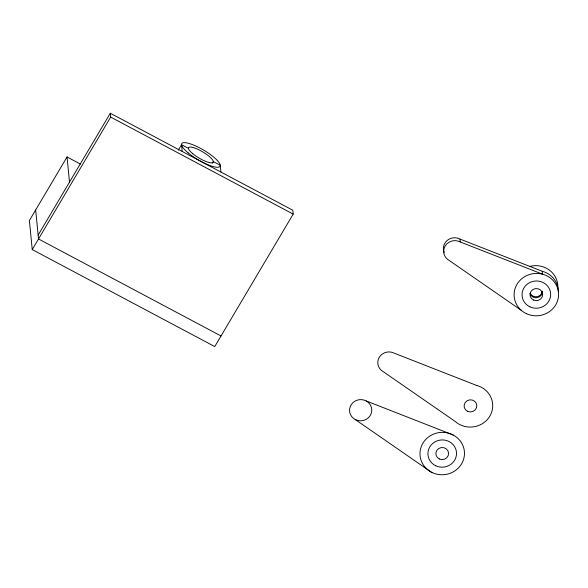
<?xml version="1.0" encoding="UTF-8"?>
<svg xmlns="http://www.w3.org/2000/svg" width="588" height="588" viewBox="0 0 588 588"><rect width="100%" height="100%" fill="white"/><g stroke="black" fill="none" stroke-linecap="round" stroke-linejoin="round"><path stroke-width="0.88" d="M80.475 164.096L67.047 156.959L29.4 220.544L32.244 249.569L214.745 346.575L293.177 214.106L292.795 210.239L110.301 113.234L38.139 235.104M32.244 249.569L110.676 117.1L110.301 113.234M178.274 150.168L181.53 144.67L188.439 148.345M212.43 163.089L213.326 161.575L220.243 165.25L220.904 172.027M444.234 252.531A11.135 10.599 -5.6 0 1 447.108 240.477A11.135 10.599 -5.6 0 1 459.985 239.066L542.21 271.259A22.263 21.197 -5.6 0 1 558.313 291.707M521.144 310.221L449.283 260.513A11.135 10.599 -5.6 0 1 445.101 246.1A11.135 10.599 -5.6 0 1 460.264 241.969L542.496 274.162L542.21 271.259M366.148 400.928L453.208 435.017M110.676 117.1L293.177 214.106M221.022 335.976L38.521 238.971L35.677 209.945M355.167 419.472L431.247 472.105M459.985 239.066L460.264 241.969M181.53 144.67L182.192 151.447M67.047 156.959L69.516 182.118M529.663 266.467A22.263 21.197 -5.6 0 1 557.755 288.517M542.305 291.2A6.358 6.056 -5.6 0 1 530.141 293.206M542.408 291.303A6.358 6.056 -5.6 0 1 530.067 293.779M476.611 385.434L394.386 353.241A11.135 10.599 -5.6 0 0 379.216 357.372A11.135 10.599 -5.6 0 0 383.405 371.785L455.259 421.493A22.263 21.197 -5.6 0 0 489.819 416.164A22.263 21.197 -5.6 0 0 476.611 385.434M432.18 472.576A22.263 21.197 -5.6 0 0 464.446 452.187A22.263 21.197 -5.6 0 0 430.056 435.921A22.263 21.197 -5.6 0 0 432.18 472.576M435.767 465.784A14.31 13.627 -5.6 0 0 456.509 452.679A14.31 13.627 -5.6 0 0 434.4 442.22A14.31 13.627 -5.6 0 0 435.767 465.784M439.354 458.993A6.358 6.056 -5.6 0 0 448.578 453.172A6.358 6.056 -5.6 0 0 438.751 448.519A6.358 6.056 -5.6 0 0 439.354 458.993M355.63 419.707A11.135 10.599 -5.6 0 0 371.763 409.52A11.135 10.599 -5.6 0 0 354.571 401.384A11.135 10.599 -5.6 0 0 355.63 419.707M526.436 313.683A22.263 21.197 -5.6 0 0 558.556 293.081A22.263 21.197 -5.6 0 0 524.048 277.044A22.263 21.197 -5.6 0 0 526.436 313.683M529.891 306.826A14.31 13.627 -5.6 0 0 550.633 293.721A14.31 13.627 -5.6 0 0 528.524 283.262A14.31 13.627 -5.6 0 0 529.891 306.826M533.478 300.034A6.358 6.056 -5.6 0 0 542.695 294.206A6.358 6.056 -5.6 0 0 532.868 289.561A6.358 6.056 -5.6 0 0 533.478 300.034M467.592 411.306A6.358 6.056 -5.6 0 0 476.809 405.477A6.358 6.056 -5.6 0 0 466.982 400.832A6.358 6.056 -5.6 0 0 467.592 411.306M188.204 152.931A22.263 5.579 30.6 0 0 219.905 166.5A22.263 5.579 30.6 0 0 194.547 145.457A22.263 5.579 30.6 0 0 188.204 152.931M192.783 153.696A14.31 3.587 30.6 0 0 213.121 162.362A14.31 3.587 30.6 0 0 196.745 148.823A14.31 3.587 30.6 0 0 192.783 153.696"/></g></svg>
